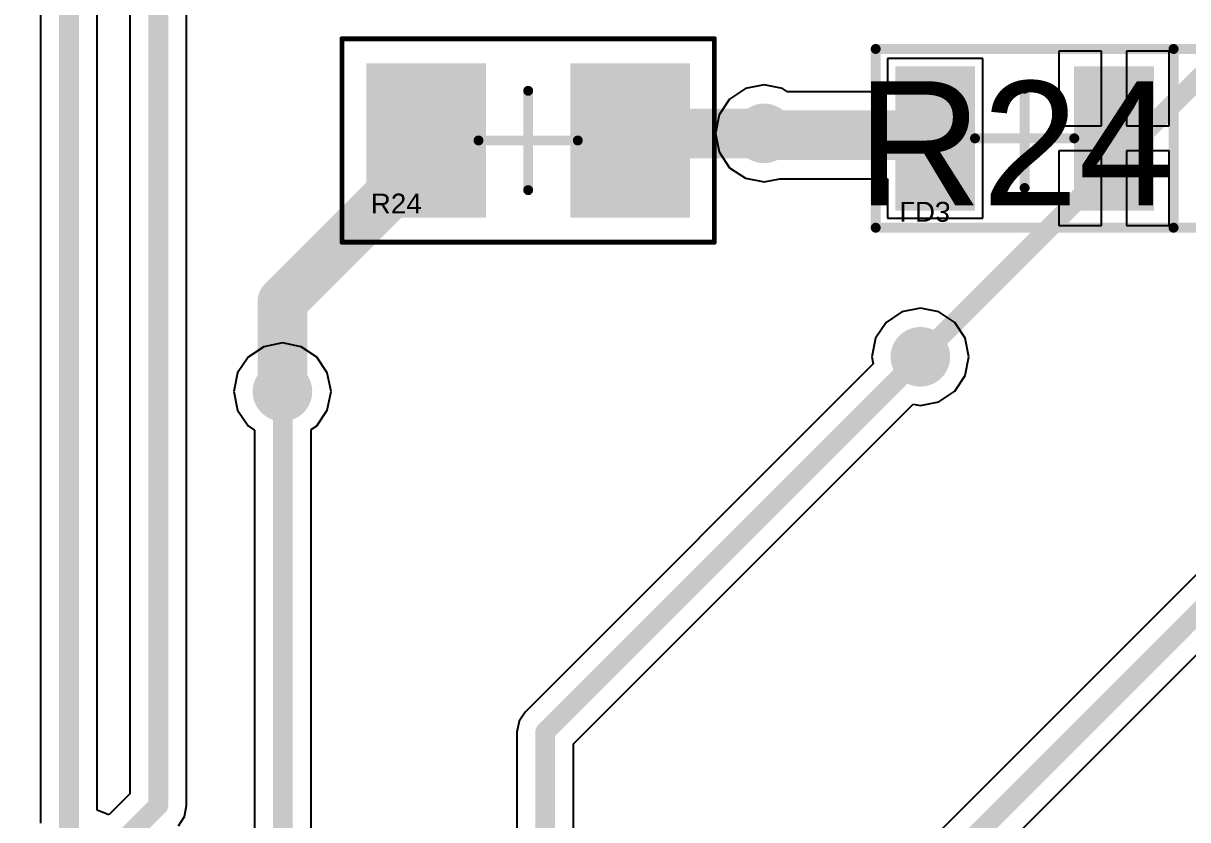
# Model space of a CAD drawing. Header units: inches. Extents: x 0 to 7.57, y 0 to 3.51.
# Drawn here: x 0.7841 to 1.2458, y 2.5517 to 2.8675 of the extents above; entities that cross this region are included whole.
import ezdxf

# ---------------------------------------------------------------- set-up
doc = ezdxf.new("R2010")
doc.units = ezdxf.units.IN
doc.header["$MEASUREMENT"] = 0
for name, color, linetype in [('Bottom Courtyard', 56, 'Continuous'), ('Bottom Overlay', 54, 'Continuous'), ('Bottom Paste', 16, 'Continuous'), ('Bottom Solder', 6, 'Continuous'), ('L1', 1, 'Continuous'), ('L2', 5, 'Continuous'), ('Top Courtyard', 56, 'Continuous'), ('Top Overlay', 2, 'Continuous'), ('Top Paste', 8, 'Continuous'), ('Top Solder', 216, 'Continuous'), ('Via Holes', 16, 'Continuous')]:
    doc.layers.add(name, color=color, linetype=linetype)
doc.styles.add('Arial', font='', dxfattribs={"height": 0.2})
doc.styles.get('Arial').set_extended_font_data('Arial')

# ---------------------------------------------------------------- blocks, each defined once
blk = doc.blocks.new('LED_0805_B_5')
at = {"layer": 'Bottom Paste'}
for points in [[(-0.04724, 0.02461), (-0.02362, 0.02461), (-0.02362, -0.02461), (-0.04724, -0.02461)], [(0.02362, 0.02461), (0.04724, 0.02461), (0.04724, -0.02461), (0.02362, -0.02461)]]:
    blk.add_hatch(color=16, dxfattribs=at).paths.add_polyline_path(points)
at = {"layer": 'Bottom Solder'}
for points in [[(-0.05124, 0.02861), (-0.01962, 0.02861), (-0.01962, -0.02861), (-0.05124, -0.02861)], [(0.01962, 0.02861), (0.05124, 0.02861), (0.05124, -0.02861), (0.01962, -0.02861)]]:
    blk.add_hatch(color=6, dxfattribs=at).paths.add_polyline_path(points)
at = {"layer": 'L2'}
for points in [[(-0.04724, 0.02461), (-0.02362, 0.02461), (-0.02362, -0.02461), (-0.04724, -0.02461)], [(0.02362, 0.02461), (0.04724, 0.02461), (0.04724, -0.02461), (0.02362, -0.02461)]]:
    blk.add_hatch(color=5, dxfattribs=at).paths.add_polyline_path(points)
at = {"layer": 'Bottom Courtyard'}
for points in [[(-0.05906, -0.03543, 0.00394, 0.00394, 0), (-0.05906, 0.03543, 0.00394, 0.00394, 0)], [(-0.05906, 0.03543, 0.00394, 0.00394, 0), (0.07087, 0.03543, 0.00394, 0.00394, 0)], [(0.07087, -0.03543, 0.00394, 0.00394, 0), (0.07087, 0.03543, 0.00394, 0.00394, 0)], [(0, -0.01969, 0.00394, 0.00394, 0), (0, 0.01969, 0.00394, 0.00394, 0)], [(-0.01969, 0, 0.00394, 0.00394, 0), (0.01969, 0, 0.00394, 0.00394, 0)], [(-0.05906, -0.03543, 0.00394, 0.00394, 0), (0.07087, -0.03543, 0.00394, 0.00394, 0)]]:
    blk.add_lwpolyline(points, format="xyseb", dxfattribs=at)
for points in [[(-0.06004, 0.03543, 0.00197, 0.00197, 1), (-0.05807, 0.03543, 0.00197, 0.00197, 1)], [(-0.06004, 0.03543, 0.00197, 0.00197, 1), (-0.05807, 0.03543, 0.00197, 0.00197, 1)], [(0.06988, 0.03543, 0.00197, 0.00197, 1), (0.07185, 0.03543, 0.00197, 0.00197, 1)], [(0.06988, 0.03543, 0.00197, 0.00197, 1), (0.07185, 0.03543, 0.00197, 0.00197, 1)], [(-0.00098, 0.01969, 0.00197, 0.00197, 1), (0.00098, 0.01969, 0.00197, 0.00197, 1)], [(-0.02067, 0, 0.00197, 0.00197, 1), (-0.0187, 0, 0.00197, 0.00197, 1)], [(0.0187, 0, 0.00197, 0.00197, 1), (0.02067, 0, 0.00197, 0.00197, 1)], [(-0.00098, -0.01969, 0.00197, 0.00197, 1), (0.00098, -0.01969, 0.00197, 0.00197, 1)], [(-0.06004, -0.03543, 0.00197, 0.00197, 1), (-0.05807, -0.03543, 0.00197, 0.00197, 1)], [(-0.06004, -0.03543, 0.00197, 0.00197, 1), (-0.05807, -0.03543, 0.00197, 0.00197, 1)], [(0.06988, -0.03543, 0.00197, 0.00197, 1), (0.07185, -0.03543, 0.00197, 0.00197, 1)], [(0.06988, -0.03543, 0.00197, 0.00197, 1), (0.07185, -0.03543, 0.00197, 0.00197, 1)]]:
    blk.add_lwpolyline(points, format="xyseb", close=True, dxfattribs=at)
at = {"layer": 'Bottom Overlay'}
for points in [[(-0.05906, -0.03543, 0.00394, 0.00394, 0), (-0.05906, 0.03543, 0.00394, 0.00394, 0)], [(-0.05906, 0.03543, 0.00394, 0.00394, 0), (0.07087, 0.03543, 0.00394, 0.00394, 0)], [(0.05906, -0.03543, 0.00394, 0.00394, 0), (0.05906, 0.03543, 0.00394, 0.00394, 0)], [(0.07087, -0.03543, 0.00394, 0.00394, 0), (0.07087, 0.03543, 0.00394, 0.00394, 0)], [(-0.05906, -0.03543, 0.00394, 0.00394, 0), (0.07087, -0.03543, 0.00394, 0.00394, 0)]]:
    blk.add_lwpolyline(points, format="xyseb", dxfattribs=at)
for points in [[(-0.06004, 0.03543, 0.00197, 0.00197, 1), (-0.05807, 0.03543, 0.00197, 0.00197, 1)], [(-0.06004, 0.03543, 0.00197, 0.00197, 1), (-0.05807, 0.03543, 0.00197, 0.00197, 1)], [(0.05807, 0.03543, 0.00197, 0.00197, 1), (0.06004, 0.03543, 0.00197, 0.00197, 1)], [(0.06988, 0.03543, 0.00197, 0.00197, 1), (0.07185, 0.03543, 0.00197, 0.00197, 1)], [(0.06988, 0.03543, 0.00197, 0.00197, 1), (0.07185, 0.03543, 0.00197, 0.00197, 1)], [(-0.06004, -0.03543, 0.00197, 0.00197, 1), (-0.05807, -0.03543, 0.00197, 0.00197, 1)], [(-0.06004, -0.03543, 0.00197, 0.00197, 1), (-0.05807, -0.03543, 0.00197, 0.00197, 1)], [(0.05807, -0.03543, 0.00197, 0.00197, 1), (0.06004, -0.03543, 0.00197, 0.00197, 1)], [(0.06988, -0.03543, 0.00197, 0.00197, 1), (0.07185, -0.03543, 0.00197, 0.00197, 1)], [(0.06988, -0.03543, 0.00197, 0.00197, 1), (0.07185, -0.03543, 0.00197, 0.00197, 1)]]:
    blk.add_lwpolyline(points, format="xyseb", close=True, dxfattribs=at)
at = {"layer": 'Bottom Courtyard', "style": 'Arial', "text_generation_flag": 2}
for s, height, rotation, p in [('Cathode', 0.011811, -90, (0.08858, -0.0374)), ('LD3', 0.007874, -180, (-0.04961, -0.0252))]:
    blk.add_text(s, height=height, rotation=rotation, dxfattribs=at).set_placement(p)
blk = doc.blocks.new('RES_SM0805_YAGEORC_N_21')
at = {"layer": 'L1'}
for points in [[(-0.06012, -0.02657), (-0.06012, 0.02657), (-0.02075, 0.02657), (-0.02075, -0.02657)], [(0.02075, -0.02657), (0.02075, 0.02657), (0.06012, 0.02657), (0.06012, -0.02657)]]:
    blk.add_hatch(color=1, dxfattribs=at).paths.add_polyline_path(points)
at = {"layer": 'Top Paste'}
for points in [[(-0.06012, -0.02657), (-0.06012, 0.02657), (-0.02075, 0.02657), (-0.02075, -0.02657)], [(0.02075, -0.02657), (0.02075, 0.02657), (0.06012, 0.02657), (0.06012, -0.02657)]]:
    blk.add_hatch(color=8, dxfattribs=at).paths.add_polyline_path(points)
at = {"layer": 'Top Solder'}
for points in [[(-0.06412, -0.03057), (-0.06412, 0.03057), (-0.01675, 0.03057), (-0.01675, -0.03057)], [(0.01675, -0.03057), (0.01675, 0.03057), (0.06412, 0.03057), (0.06412, -0.03057)]]:
    blk.add_hatch(color=216, dxfattribs=at).paths.add_polyline_path(points)
at = {"layer": 'Top Courtyard'}
for points in [[(-0.07382, -0.04035, 0.00197, 0.00197, 0), (-0.07382, 0.04035, 0.00197, 0.00197, 0)], [(-0.07382, 0.04035, 0.00197, 0.00197, 0), (0.07382, 0.04035, 0.00197, 0.00197, 0)], [(0.07382, -0.04035, 0.00197, 0.00197, 0), (0.07382, 0.04035, 0.00197, 0.00197, 0)], [(0, -0.01969, 0.00394, 0.00394, 0), (0, 0.01969, 0.00394, 0.00394, 0)], [(-0.01969, 0, 0.00394, 0.00394, 0), (0.01969, 0, 0.00394, 0.00394, 0)], [(-0.07382, -0.04035, 0.00197, 0.00197, 0), (0.07382, -0.04035, 0.00197, 0.00197, 0)]]:
    blk.add_lwpolyline(points, format="xyseb", dxfattribs=at)
for points in [[(-0.07431, 0.04035, 0.000984, 0.000984, 1), (-0.07333, 0.04035, 0.000984, 0.000984, 1)], [(-0.07431, 0.04035, 0.000984, 0.000984, 1), (-0.07333, 0.04035, 0.000984, 0.000984, 1)], [(0.07333, 0.04035, 0.000984, 0.000984, 1), (0.07431, 0.04035, 0.000984, 0.000984, 1)], [(0.07333, 0.04035, 0.000984, 0.000984, 1), (0.07431, 0.04035, 0.000984, 0.000984, 1)], [(-0.00098, 0.01969, 0.00197, 0.00197, 1), (0.00098, 0.01969, 0.00197, 0.00197, 1)], [(-0.02067, 0, 0.00197, 0.00197, 1), (-0.0187, 0, 0.00197, 0.00197, 1)], [(0.0187, 0, 0.00197, 0.00197, 1), (0.02067, 0, 0.00197, 0.00197, 1)], [(-0.00098, -0.01969, 0.00197, 0.00197, 1), (0.00098, -0.01969, 0.00197, 0.00197, 1)], [(-0.07431, -0.04035, 0.000984, 0.000984, 1), (-0.07333, -0.04035, 0.000984, 0.000984, 1)], [(-0.07431, -0.04035, 0.000984, 0.000984, 1), (-0.07333, -0.04035, 0.000984, 0.000984, 1)], [(0.07333, -0.04035, 0.000984, 0.000984, 1), (0.07431, -0.04035, 0.000984, 0.000984, 1)], [(0.07333, -0.04035, 0.000984, 0.000984, 1), (0.07431, -0.04035, 0.000984, 0.000984, 1)]]:
    blk.add_lwpolyline(points, format="xyseb", close=True, dxfattribs=at)
at = {"layer": 'Top Overlay'}
for points in [[(-0.07382, -0.04035, 0.00197, 0.00197, 0), (-0.07382, 0.04035, 0.00197, 0.00197, 0)], [(-0.07382, 0.04035, 0.00197, 0.00197, 0), (0.07382, 0.04035, 0.00197, 0.00197, 0)], [(0.07382, -0.04035, 0.00197, 0.00197, 0), (0.07382, 0.04035, 0.00197, 0.00197, 0)], [(-0.07382, -0.04035, 0.00197, 0.00197, 0), (0.07382, -0.04035, 0.00197, 0.00197, 0)]]:
    blk.add_lwpolyline(points, format="xyseb", dxfattribs=at)
for points in [[(-0.07431, 0.04035, 0.000984, 0.000984, 1), (-0.07333, 0.04035, 0.000984, 0.000984, 1)], [(-0.07431, 0.04035, 0.000984, 0.000984, 1), (-0.07333, 0.04035, 0.000984, 0.000984, 1)], [(0.07333, 0.04035, 0.000984, 0.000984, 1), (0.07431, 0.04035, 0.000984, 0.000984, 1)], [(0.07333, 0.04035, 0.000984, 0.000984, 1), (0.07431, 0.04035, 0.000984, 0.000984, 1)], [(-0.07431, -0.04035, 0.000984, 0.000984, 1), (-0.07333, -0.04035, 0.000984, 0.000984, 1)], [(-0.07431, -0.04035, 0.000984, 0.000984, 1), (-0.07333, -0.04035, 0.000984, 0.000984, 1)], [(0.07333, -0.04035, 0.000984, 0.000984, 1), (0.07431, -0.04035, 0.000984, 0.000984, 1)], [(0.07333, -0.04035, 0.000984, 0.000984, 1), (0.07431, -0.04035, 0.000984, 0.000984, 1)]]:
    blk.add_lwpolyline(points, format="xyseb", close=True, dxfattribs=at)
at = {"layer": 'Top Courtyard', "style": 'Arial'}
blk.add_text('R24', height=0.007874, dxfattribs=at).set_placement((-0.0624, -0.02894))

msp = doc.modelspace()

# ---------------------------------------------------------------- hatches: boundary and pattern name
at = {"layer": 'Bottom Solder'}
h = msp.add_hatch(color=6, dxfattribs=at)
edge = h.paths.add_edge_path()
edge.add_arc((1.07776, 2.82382), 0.00991, 0, 360)
h = msp.add_hatch(color=6, dxfattribs=at)
edge = h.paths.add_edge_path()
edge.add_arc((1.13976, 2.73524), 0.00991, 0, 360)
h = msp.add_hatch(color=6, dxfattribs=at)
edge = h.paths.add_edge_path()
edge.add_arc((0.88681, 2.72146), 0.00991, 0, 360)
at = {"layer": 'L1'}
h = msp.add_hatch(color=1, dxfattribs=at)
edge = h.paths.add_edge_path()
edge.add_arc((1.07776, 2.82382), 0.01181, 0, 360)
h = msp.add_hatch(color=1, dxfattribs=at)
edge = h.paths.add_edge_path()
edge.add_arc((1.13976, 2.73524), 0.01181, 0, 360)
h = msp.add_hatch(color=1, dxfattribs=at)
edge = h.paths.add_edge_path()
edge.add_arc((0.88681, 2.72146), 0.01181, 0, 360)
at = {"layer": 'L2'}
h = msp.add_hatch(color=5, dxfattribs=at)
edge = h.paths.add_edge_path()
edge.add_arc((1.07776, 2.82382), 0.01181, 0, 360)
h = msp.add_hatch(color=5, dxfattribs=at)
edge = h.paths.add_edge_path()
edge.add_arc((1.13976, 2.73524), 0.01181, 0, 360)
h = msp.add_hatch(color=5, dxfattribs=at)
edge = h.paths.add_edge_path()
edge.add_arc((0.88681, 2.72146), 0.01181, 0, 360)
at = {"layer": 'Top Solder'}
h = msp.add_hatch(color=216, dxfattribs=at)
edge = h.paths.add_edge_path()
edge.add_arc((1.07776, 2.82382), 0.00991, 0, 360)
h = msp.add_hatch(color=216, dxfattribs=at)
edge = h.paths.add_edge_path()
edge.add_arc((1.13976, 2.73524), 0.00991, 0, 360)
h = msp.add_hatch(color=216, dxfattribs=at)
edge = h.paths.add_edge_path()
edge.add_arc((0.88681, 2.72146), 0.00991, 0, 360)
at = {"layer": 'Via Holes'}
h = msp.add_hatch(color=7, dxfattribs=at)
edge = h.paths.add_edge_path()
edge.add_arc((1.07776, 2.82382), 0.00591, 0, 360)
h = msp.add_hatch(color=7, dxfattribs=at)
edge = h.paths.add_edge_path()
edge.add_arc((1.13976, 2.73524), 0.00591, 0, 360)
h = msp.add_hatch(color=7, dxfattribs=at)
edge = h.paths.add_edge_path()
edge.add_arc((0.88681, 2.72146), 0.00591, 0, 360)

# ---------------------------------------------------------------- linework, layer by layer
at = {"layer": 'L1'}
for points in [[(1.13976, 2.73524, 0.00787, 0.00787, 0), (1.3248, 2.92028, 0.00787, 0.00787, 0)], [(1.02743, 2.81942, 0.01969, 0.01969, 0), (1.03183, 2.82382, 0.01969, 0.01969, 0)], [(1.03183, 2.82382, 0.01969, 0.01969, 0), (1.07776, 2.82382, 0.01969, 0.01969, 0)], [(1.02743, 2.81759, 0.01969, 0.01969, 0), (1.02743, 2.81942, 0.01969, 0.01969, 0)], [(0.88681, 2.7571, 0.01969, 0.01969, 0), (0.94382, 2.81411, 0.01969, 0.01969, 0)], [(0.94382, 2.81411, 0.00787, 0.00787, 0), (0.94382, 2.821, 0.00787, 0.00787, 0)], [(0.88681, 2.72146, 0.01969, 0.01969, 0), (0.88681, 2.7571, 0.01969, 0.01969, 0)]]:
    msp.add_lwpolyline(points, format="xyseb", dxfattribs=at)
for points in [[(1.02691, 2.82382, 0.00984, 0.00984, 1), (1.03675, 2.82382, 0.00984, 0.00984, 1)], [(1.02691, 2.82382, 0.00984, 0.00984, 1), (1.03675, 2.82382, 0.00984, 0.00984, 1)], [(1.07283, 2.82382, 0.00984, 0.00984, 1), (1.08268, 2.82382, 0.00984, 0.00984, 1)], [(1.02251, 2.81942, 0.00984, 0.00984, 1), (1.03235, 2.81942, 0.00984, 0.00984, 1)], [(1.02251, 2.81942, 0.00984, 0.00984, 1), (1.03235, 2.81942, 0.00984, 0.00984, 1)], [(1.02251, 2.81759, 0.00984, 0.00984, 1), (1.03235, 2.81759, 0.00984, 0.00984, 1)], [(0.9389, 2.81411, 0.00984, 0.00984, 1), (0.94874, 2.81411, 0.00984, 0.00984, 1)], [(0.94185, 2.821, 0.00394, 0.00394, 1), (0.94579, 2.821, 0.00394, 0.00394, 1)], [(0.94185, 2.81411, 0.00394, 0.00394, 1), (0.94579, 2.81411, 0.00394, 0.00394, 1)], [(0.88189, 2.7571, 0.00984, 0.00984, 1), (0.89173, 2.7571, 0.00984, 0.00984, 1)], [(0.88189, 2.7571, 0.00984, 0.00984, 1), (0.89173, 2.7571, 0.00984, 0.00984, 1)], [(1.1378, 2.73524, 0.00394, 0.00394, 1), (1.14173, 2.73524, 0.00394, 0.00394, 1)], [(0.88189, 2.72146, 0.00984, 0.00984, 1), (0.89173, 2.72146, 0.00984, 0.00984, 1)]]:
    msp.add_lwpolyline(points, format="xyseb", close=True, dxfattribs=at)
at = {"layer": 'L2'}
for p, q in [((0.82636, 2.97986), (0.82636, 2.56196)), ((0.84884, 2.55731), (0.84884, 2.97986)), ((0.79093, 2.87258), (0.79093, 2.55041)), ((0.81341, 2.55554), (0.81341, 2.87258)), ((1.16457, 2.85354), (1.12677, 2.85354)), ((1.12677, 2.85354), (1.12677, 2.84033)), ((1.16457, 2.79016), (1.16457, 2.85354)), ((1.21154, 2.85646), (1.19472, 2.85646)), ((1.19472, 2.85646), (1.19472, 2.82685)), ((1.21154, 2.82685), (1.21154, 2.85646)), ((1.23835, 2.85646), (1.22154, 2.85646)), ((1.22154, 2.85646), (1.22154, 2.82685)), ((1.23835, 2.82685), (1.23835, 2.85646)), ((1.07038, 2.84162), (1.06413, 2.83744)), ((1.07776, 2.84309), (1.07038, 2.84162)), ((1.08513, 2.84162), (1.07776, 2.84309)), ((1.08707, 2.84033), (1.08513, 2.84162)), ((1.12677, 2.84033), (1.08707, 2.84033)), ((1.06413, 2.83744), (1.05995, 2.83119)), ((1.05995, 2.83119), (1.05849, 2.82382)), ((1.19472, 2.82685), (1.21154, 2.82685)), ((1.22154, 2.82685), (1.23835, 2.82685)), ((1.05849, 2.82382), (1.05995, 2.81645)), ((1.05995, 2.81645), (1.06413, 2.81019)), ((1.21154, 2.81685), (1.19472, 2.81685)), ((1.19472, 2.81685), (1.19472, 2.78724)), ((1.21154, 2.78724), (1.21154, 2.81685)), ((1.23835, 2.81685), (1.22154, 2.81685)), ((1.22154, 2.81685), (1.22154, 2.78724)), ((1.23835, 2.78724), (1.23835, 2.81685)), ((1.06413, 2.81019), (1.07038, 2.80602)), ((1.07038, 2.80602), (1.07776, 2.80455)), ((1.07776, 2.80455), (1.08406, 2.8058)), ((1.08406, 2.8058), (1.12677, 2.8058)), ((1.12677, 2.8058), (1.12677, 2.79016)), ((1.12677, 2.79016), (1.16457, 2.79016)), ((1.19472, 2.78724), (1.21154, 2.78724)), ((1.22154, 2.78724), (1.23835, 2.78724)), ((1.35229, 2.75204), (1.08457, 2.48433)), ((1.13239, 2.75304), (1.12614, 2.74886)), ((1.13976, 2.7545), (1.13239, 2.75304)), ((1.14714, 2.75304), (1.13976, 2.7545)), ((1.15339, 2.74886), (1.14714, 2.75304)), ((1.12614, 2.74886), (1.12196, 2.74261)), ((1.15756, 2.74261), (1.15339, 2.74886)), ((1.12196, 2.74261), (1.1205, 2.73524)), ((1.15903, 2.73524), (1.15756, 2.74261)), ((0.87944, 2.73926), (0.87319, 2.73508)), ((0.88681, 2.74072), (0.87944, 2.73926)), ((0.89418, 2.73926), (0.88681, 2.74072)), ((0.90044, 2.73508), (0.89418, 2.73926)), ((0.87319, 2.73508), (0.86901, 2.72883)), ((0.90461, 2.72883), (0.90044, 2.73508)), ((1.1205, 2.73524), (1.12106, 2.73242)), ((1.15756, 2.72786), (1.15903, 2.73524)), ((0.86901, 2.72883), (0.86754, 2.72146)), ((0.90608, 2.72146), (0.90461, 2.72883)), ((1.12106, 2.73242), (0.98305, 2.59442)), ((1.10376, 2.47172), (1.36489, 2.73285)), ((1.15339, 2.72161), (1.15756, 2.72786)), ((0.86754, 2.72146), (0.86901, 2.71408)), ((0.90461, 2.71408), (0.90608, 2.72146)), ((1.14714, 2.71744), (1.15339, 2.72161)), ((1.00224, 2.58182), (1.13695, 2.71653)), ((1.13695, 2.71653), (1.13976, 2.71597)), ((1.13976, 2.71597), (1.14714, 2.71744)), ((0.86901, 2.71408), (0.87319, 2.70783)), ((0.90044, 2.70783), (0.90461, 2.71408)), ((0.87319, 2.70783), (0.87576, 2.70611)), ((0.87576, 2.70611), (0.87576, 2.41571)), ((0.89824, 2.70637), (0.90044, 2.70783)), ((0.89824, 2.40658), (0.89824, 2.70637)), ((0.98062, 2.59077), (0.97976, 2.58647)), ((0.98305, 2.59442), (0.98062, 2.59077)), ((0.97976, 2.58647), (0.97976, 2.4102)), ((1.00224, 2.41372), (1.00224, 2.58182)), ((0.82636, 2.56196), (0.81802, 2.55363)), ((0.81802, 2.55363), (0.81341, 2.55554)), ((0.84798, 2.553), (0.84884, 2.55731)), ((0.84555, 2.54936), (0.84798, 2.553))]:
    msp.add_line(p, q, dxfattribs=at)
for points in [[(0.8376, 2.55731, 0.00787, 0.00787, 0), (0.8376, 2.99508, 0.00787, 0.00787, 0)], [(0.80217, 2.54576, 0.00787, 0.00787, 0), (0.80217, 2.8878, 0.00787, 0.00787, 0)], [(1.07776, 2.82382, 0.01969, 0.01969, 0), (1.07851, 2.82307, 0.01969, 0.01969, 0)], [(1.07851, 2.82307, 0.01969, 0.01969, 0), (1.14445, 2.82307, 0.01969, 0.01969, 0)], [(1.14445, 2.82307, 0.01969, 0.01969, 0), (1.14567, 2.82185, 0.01969, 0.01969, 0)], [(1.09252, 2.47638, 0.00787, 0.00787, 0), (1.36024, 2.74409, 0.00787, 0.00787, 0)], [(0.991, 2.58647, 0.00787, 0.00787, 0), (1.13976, 2.73524, 0.00787, 0.00787, 0)], [(0.887, 1.726, 0.00787, 0.00787, 0), (0.887, 2.72146, 0.00787, 0.00787, 0)], [(0.991, 2.01926, 0.00787, 0.00787, 0), (0.991, 2.58647, 0.00787, 0.00787, 0)], [(0.788, 2.50771, 0.00787, 0.00787, 0), (0.8376, 2.55731, 0.00787, 0.00787, 0)]]:
    msp.add_lwpolyline(points, format="xyseb", dxfattribs=at)
for points in [[(1.07283, 2.82382, 0.00984, 0.00984, 1), (1.08268, 2.82382, 0.00984, 0.00984, 1)], [(1.07359, 2.82307, 0.00984, 0.00984, 1), (1.08343, 2.82307, 0.00984, 0.00984, 1)], [(1.07359, 2.82307, 0.00984, 0.00984, 1), (1.08343, 2.82307, 0.00984, 0.00984, 1)], [(1.13953, 2.82307, 0.00984, 0.00984, 1), (1.14938, 2.82307, 0.00984, 0.00984, 1)], [(1.13953, 2.82307, 0.00984, 0.00984, 1), (1.14938, 2.82307, 0.00984, 0.00984, 1)], [(1.14075, 2.82185, 0.00984, 0.00984, 1), (1.15059, 2.82185, 0.00984, 0.00984, 1)], [(1.1378, 2.73524, 0.00394, 0.00394, 1), (1.14173, 2.73524, 0.00394, 0.00394, 1)], [(0.88503, 2.72146, 0.00394, 0.00394, 1), (0.88897, 2.72146, 0.00394, 0.00394, 1)], [(0.98903, 2.58647, 0.00394, 0.00394, 1), (0.99297, 2.58647, 0.00394, 0.00394, 1)], [(0.98903, 2.58647, 0.00394, 0.00394, 1), (0.99297, 2.58647, 0.00394, 0.00394, 1)], [(0.83563, 2.55731, 0.00394, 0.00394, 1), (0.83957, 2.55731, 0.00394, 0.00394, 1)], [(0.83563, 2.55731, 0.00394, 0.00394, 1), (0.83957, 2.55731, 0.00394, 0.00394, 1)]]:
    msp.add_lwpolyline(points, format="xyseb", close=True, dxfattribs=at)

# ---------------------------------------------------------------- block references
at = {"rotation": 360}
for name, p in [('RES_SM0805_YAGEORC_N_21', (0.98425, 2.821)), ('LED_0805_B_5', (1.1811, 2.82185))]:
    msp.add_blockref(name, p, dxfattribs=at)

# ---------------------------------------------------------------- texts
at = {"layer": 'Top Overlay', "style": 'Arial'}
msp.add_text('R24', height=0.049213, dxfattribs=at).set_placement((1.11452, 2.79528))

doc.saveas('drawing.dxf')
